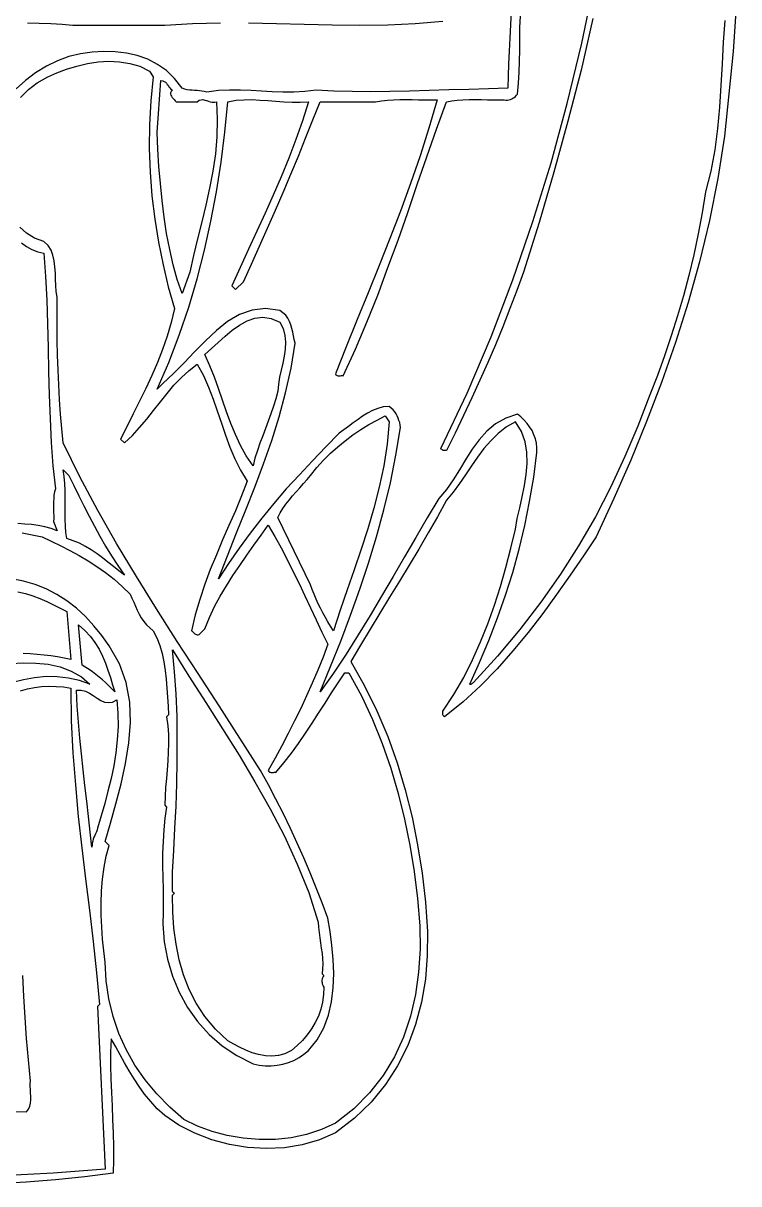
# Model space of a CAD drawing. Extents: x 0.1 to 15, y 0.1 to 19.2.
# Drawn here: x 9.81 to 14.92, y 0.14 to 8.44 of the extents above; entities that cross this region are included whole.
import ezdxf

# ---------------------------------------------------------------- set-up
doc = ezdxf.new("R2010")
doc.units = 0
doc.layers.add('1', color=7, linetype='Continuous')

msp = doc.modelspace()

# ---------------------------------------------------------------- linework, layer by layer
for points in [[(14.922, 8.847), (14.883, 8.236), (14.821, 7.63), (14.773, 7.326), (14.713, 7.026), (14.642, 6.731), (14.561, 6.44), (14.47, 6.154), (14.371, 5.87), (14.264, 5.59), (14.15, 5.313), (14.029, 5.039), (13.904, 4.767), (13.812, 4.63), (13.718, 4.492), (13.621, 4.354), (13.522, 4.217), (13.418, 4.082), (13.309, 3.951), (13.196, 3.823), (13.077, 3.702), (12.953, 3.587), (12.821, 3.479), (12.817, 3.482), (12.814, 3.485), (12.811, 3.488), (12.809, 3.493), (12.809, 3.497), (12.808, 3.503), (12.808, 3.508), (12.808, 3.514), (12.808, 3.52), (12.886, 3.639), (12.958, 3.761), (13.021, 3.887), (13.078, 4.015), (13.13, 4.145), (13.176, 4.278), (13.219, 4.412), (13.257, 4.547), (13.294, 4.684), (13.328, 4.821), (13.34, 4.896), (13.357, 4.973), (13.375, 5.052), (13.391, 5.132), (13.404, 5.212), (13.41, 5.291), (13.409, 5.37), (13.397, 5.446), (13.37, 5.519), (13.328, 5.589), (13.262, 5.551), (13.203, 5.505), (13.15, 5.453), (13.101, 5.397), (13.056, 5.336), (13.013, 5.273), (12.97, 5.21), (12.928, 5.147), (12.882, 5.085), (12.835, 5.027), (12.77, 4.91), (12.703, 4.794), (12.636, 4.679), (12.567, 4.564), (12.498, 4.449), (12.428, 4.335), (12.358, 4.22), (12.289, 4.106), (12.22, 3.991), (12.15, 3.876), (12.249, 3.702), (12.337, 3.522), (12.414, 3.339), (12.482, 3.15), (12.54, 2.958), (12.589, 2.763), (12.628, 2.564), (12.66, 2.361), (12.683, 2.154), (12.698, 1.945), (12.697, 1.773), (12.684, 1.604), (12.656, 1.44), (12.613, 1.281), (12.557, 1.13), (12.485, 0.986), (12.398, 0.851), (12.295, 0.725), (12.176, 0.61), (12.041, 0.506), (11.926, 0.456), (11.803, 0.421), (11.676, 0.4), (11.545, 0.394), (11.413, 0.402), (11.283, 0.423), (11.157, 0.457), (11.036, 0.503), (10.923, 0.561), (10.821, 0.63), (10.768, 0.678), (10.721, 0.729), (10.678, 0.782), (10.639, 0.837), (10.602, 0.892), (10.568, 0.949), (10.535, 1.006), (10.503, 1.064), (10.471, 1.121), (10.438, 1.178), (10.434, 1.083), (10.434, 0.988), (10.437, 0.892), (10.44, 0.795), (10.445, 0.698), (10.449, 0.601), (10.452, 0.504), (10.455, 0.408), (10.455, 0.313), (10.452, 0.219), (10.25, 0.191), (10.042, 0.171), (9.832, 0.154), (9.619, 0.142)], [(13.879, 8.47), (13.795, 8.101), (13.702, 7.736), (13.602, 7.373), (13.495, 7.013), (13.383, 6.657), (13.336, 6.526), (13.287, 6.397), (13.236, 6.267), (13.183, 6.139), (13.129, 6.012), (13.072, 5.886), (13.015, 5.759), (12.956, 5.633), (12.896, 5.508), (12.835, 5.383), (12.829, 5.383), (12.823, 5.383), (12.818, 5.383), (12.812, 5.384), (12.808, 5.385), (12.803, 5.386), (12.8, 5.389), (12.797, 5.392), (12.794, 5.397), (12.981, 5.793), (13.153, 6.196), (13.309, 6.604), (13.452, 7.019), (13.581, 7.439), (13.696, 7.864), (13.8, 8.295), (13.891, 8.731)]]:
    msp.add_lwpolyline(points)
at = {"layer": '1'}
for points in [[(13.297, 8.522), (13.291, 8.426), (13.286, 8.332), (13.281, 8.238), (13.278, 8.147), (13.274, 8.059), (13.273, 7.972), (13.135, 7.969), (12.994, 7.964), (12.852, 7.96), (12.711, 7.955), (12.57, 7.952), (12.43, 7.949), (12.293, 7.947), (12.16, 7.948), (12.029, 7.952), (11.904, 7.958), (11.821, 7.948), (11.743, 7.944), (11.665, 7.944), (11.589, 7.947), (11.513, 7.952), (11.438, 7.956), (11.362, 7.959), (11.284, 7.959), (11.205, 7.955), (11.123, 7.945), (11.104, 7.949), (11.087, 7.952), (11.069, 7.953), (11.052, 7.955), (11.035, 7.956), (11.017, 7.958), (11, 7.959), (10.982, 7.962), (10.964, 7.966), (10.945, 7.972), (10.892, 8.041), (10.834, 8.098), (10.769, 8.143), (10.7, 8.179), (10.625, 8.206), (10.548, 8.223), (10.468, 8.232), (10.386, 8.235), (10.303, 8.23), (10.219, 8.219), (10.137, 8.198), (10.056, 8.168), (9.976, 8.129), (9.899, 8.083), (9.827, 8.028), (9.759, 7.967)], [(14.822, 8.457), (14.811, 8.301), (14.803, 8.146), (14.794, 7.991), (14.785, 7.837), (14.771, 7.684), (14.751, 7.531), (14.723, 7.38), (14.684, 7.232), (14.66, 7.081), (14.631, 6.931), (14.6, 6.782), (14.565, 6.635), (14.526, 6.489), (14.485, 6.345), (14.44, 6.202), (14.392, 6.06), (14.341, 5.92), (14.287, 5.78), (14.202, 5.558), (14.109, 5.339), (14.008, 5.123), (13.898, 4.91), (13.778, 4.702), (13.648, 4.499), (13.509, 4.299), (13.359, 4.103), (13.199, 3.912), (13.027, 3.726), (13.024, 3.723), (13.021, 3.72), (13.018, 3.717), (13.015, 3.714), (13.011, 3.712), (13.008, 3.711), (13.004, 3.711), (13, 3.712), (13.071, 3.868), (13.137, 4.026), (13.199, 4.186), (13.255, 4.348), (13.307, 4.512), (13.353, 4.679), (13.393, 4.848), (13.428, 5.019), (13.457, 5.193), (13.479, 5.369), (13.479, 5.403), (13.476, 5.435), (13.469, 5.466), (13.458, 5.496), (13.445, 5.525), (13.428, 5.552), (13.41, 5.577), (13.389, 5.601), (13.366, 5.624), (13.342, 5.643), (13.258, 5.615), (13.185, 5.573), (13.123, 5.521), (13.068, 5.459), (13.018, 5.392), (12.972, 5.32), (12.928, 5.246), (12.881, 5.174), (12.833, 5.105), (12.78, 5.041), (12.696, 4.902), (12.615, 4.762), (12.534, 4.622), (12.453, 4.482), (12.371, 4.342), (12.289, 4.203), (12.204, 4.065), (12.117, 3.928), (12.026, 3.791), (11.931, 3.657), (12.006, 3.839), (12.079, 4.021), (12.148, 4.205), (12.215, 4.391), (12.277, 4.578), (12.334, 4.767), (12.386, 4.958), (12.433, 5.152), (12.473, 5.349), (12.506, 5.547), (12.503, 5.565), (12.5, 5.582), (12.494, 5.598), (12.489, 5.614), (12.482, 5.63), (12.474, 5.645), (12.464, 5.66), (12.453, 5.673), (12.44, 5.686), (12.424, 5.698), (12.382, 5.694), (12.343, 5.684), (12.305, 5.669), (12.269, 5.65), (12.235, 5.629), (12.202, 5.605), (12.168, 5.58), (12.135, 5.555), (12.101, 5.53), (12.068, 5.506), (11.971, 5.41), (11.876, 5.31), (11.783, 5.21), (11.69, 5.108), (11.601, 5.005), (11.515, 4.899), (11.432, 4.793), (11.352, 4.685), (11.276, 4.576), (11.205, 4.465), (11.269, 4.63), (11.335, 4.794), (11.401, 4.958), (11.466, 5.122), (11.528, 5.287), (11.586, 5.455), (11.639, 5.624), (11.685, 5.796), (11.724, 5.971), (11.753, 6.15), (11.747, 6.176), (11.741, 6.202), (11.736, 6.229), (11.73, 6.255), (11.722, 6.281), (11.713, 6.306), (11.701, 6.328), (11.686, 6.35), (11.666, 6.368), (11.643, 6.383), (11.541, 6.398), (11.445, 6.387), (11.355, 6.355), (11.27, 6.304), (11.19, 6.241), (11.112, 6.168), (11.035, 6.089), (10.96, 6.01), (10.885, 5.933), (10.808, 5.863), (10.767, 5.821), (10.85, 6.013), (10.925, 6.208), (10.993, 6.407), (11.053, 6.609), (11.105, 6.814), (11.151, 7.021), (11.19, 7.232), (11.224, 7.444), (11.251, 7.659), (11.273, 7.876), (11.331, 7.886), (11.387, 7.89), (11.445, 7.891), (11.501, 7.888), (11.558, 7.884), (11.615, 7.879), (11.672, 7.875), (11.731, 7.872), (11.789, 7.872), (11.849, 7.876), (11.805, 7.74), (11.757, 7.606), (11.707, 7.473), (11.653, 7.34), (11.597, 7.209), (11.539, 7.079), (11.48, 6.95), (11.42, 6.821), (11.36, 6.69), (11.301, 6.561), (11.328, 6.534), (11.383, 6.589), (11.441, 6.716), (11.499, 6.844), (11.556, 6.971), (11.613, 7.1), (11.667, 7.228), (11.722, 7.357), (11.776, 7.486), (11.828, 7.616), (11.88, 7.746), (11.931, 7.876), (11.967, 7.876), (12.004, 7.876), (12.042, 7.876), (12.083, 7.876), (12.124, 7.876), (12.165, 7.876), (12.206, 7.876), (12.247, 7.876), (12.288, 7.876), (12.328, 7.876), (12.37, 7.882), (12.413, 7.886), (12.456, 7.889), (12.5, 7.891), (12.544, 7.891), (12.589, 7.891), (12.633, 7.89), (12.678, 7.889), (12.722, 7.889), (12.767, 7.89), (12.708, 7.688), (12.645, 7.488), (12.577, 7.291), (12.505, 7.094), (12.43, 6.899), (12.353, 6.705), (12.274, 6.511), (12.196, 6.319), (12.118, 6.125), (12.041, 5.931), (12.044, 5.925), (12.048, 5.921), (12.053, 5.918), (12.059, 5.916), (12.065, 5.916), (12.071, 5.916), (12.077, 5.917), (12.083, 5.918), (12.089, 5.918), (12.095, 5.917), (12.184, 6.107), (12.266, 6.3), (12.343, 6.494), (12.416, 6.69), (12.488, 6.887), (12.557, 7.085), (12.625, 7.284), (12.694, 7.482), (12.763, 7.679), (12.835, 7.876), (12.872, 7.882), (12.911, 7.886), (12.952, 7.889), (12.995, 7.891), (13.04, 7.891), (13.083, 7.891), (13.126, 7.89), (13.168, 7.889), (13.208, 7.889), (13.246, 7.89), (13.258, 7.888), (13.269, 7.888), (13.28, 7.889), (13.291, 7.892), (13.3, 7.896), (13.309, 7.901), (13.318, 7.907), (13.327, 7.914), (13.334, 7.922), (13.342, 7.931), (13.349, 8.008), (13.353, 8.086), (13.355, 8.166), (13.357, 8.245), (13.357, 8.326), (13.359, 8.407), (13.362, 8.488)], [(9.841, 8.44), (9.925, 8.437), (10.008, 8.434), (10.088, 8.429), (10.164, 8.424), (10.229, 8.424), (10.294, 8.424), (10.358, 8.424), (10.422, 8.424), (10.487, 8.424), (10.551, 8.424), (10.617, 8.424), (10.684, 8.424), (10.751, 8.424), (10.821, 8.424), (11.02, 8.435), (11.22, 8.44)], [(11.419, 8.439), (11.619, 8.435), (11.818, 8.43), (12.017, 8.426), (12.215, 8.424), (12.414, 8.426), (12.611, 8.435), (12.808, 8.452)], [(9.792, 7.905), (9.847, 7.963), (9.911, 8.012), (9.986, 8.054), (10.051, 8.083), (10.12, 8.108), (10.194, 8.13), (10.269, 8.148), (10.345, 8.16), (10.422, 8.165), (10.499, 8.162), (10.573, 8.15), (10.644, 8.129), (10.712, 8.095), (10.739, 8.054)], [(10.739, 8.054), (10.721, 7.883), (10.712, 7.712), (10.711, 7.541), (10.717, 7.372), (10.73, 7.203), (10.75, 7.036), (10.776, 6.872), (10.809, 6.71), (10.846, 6.552), (10.89, 6.397), (10.867, 6.297), (10.839, 6.2), (10.806, 6.104), (10.769, 6.011), (10.729, 5.918), (10.686, 5.827), (10.642, 5.736), (10.597, 5.646), (10.552, 5.556), (10.506, 5.465), (10.534, 5.438), (10.59, 5.49), (10.642, 5.547), (10.693, 5.607), (10.742, 5.668), (10.79, 5.73), (10.838, 5.791), (10.887, 5.849), (10.94, 5.904), (10.995, 5.955), (11.054, 6), (11.098, 5.919), (11.135, 5.836), (11.167, 5.751), (11.197, 5.666), (11.226, 5.579), (11.255, 5.493), (11.286, 5.408), (11.321, 5.324), (11.363, 5.243), (11.41, 5.164), (11.369, 5.058), (11.326, 4.952), (11.28, 4.848), (11.235, 4.744), (11.19, 4.638), (11.147, 4.533), (11.107, 4.427), (11.071, 4.318), (11.039, 4.208), (11.013, 4.095), (11.018, 4.091), (11.023, 4.086), (11.028, 4.082), (11.032, 4.077), (11.037, 4.073), (11.042, 4.07), (11.048, 4.067), (11.054, 4.066), (11.06, 4.066), (11.068, 4.068), (11.109, 4.109), (11.141, 4.189), (11.178, 4.267), (11.218, 4.342), (11.262, 4.416), (11.309, 4.49), (11.357, 4.562), (11.408, 4.634), (11.459, 4.706), (11.511, 4.777), (11.561, 4.849), (11.608, 4.769), (11.654, 4.687), (11.697, 4.603), (11.74, 4.517), (11.781, 4.432), (11.822, 4.345), (11.863, 4.258), (11.903, 4.172), (11.944, 4.085), (11.986, 4), (11.952, 3.905), (11.915, 3.813), (11.875, 3.721), (11.835, 3.63), (11.793, 3.54), (11.749, 3.45), (11.703, 3.361), (11.657, 3.272), (11.61, 3.184), (11.561, 3.095), (11.565, 3.089), (11.569, 3.085), (11.574, 3.083), (11.579, 3.081), (11.585, 3.081), (11.592, 3.081), (11.598, 3.082), (11.604, 3.083), (11.61, 3.083), (11.616, 3.082), (11.672, 3.15), (11.726, 3.22), (11.777, 3.29), (11.826, 3.362), (11.874, 3.434), (11.92, 3.505), (11.967, 3.578), (12.013, 3.65), (12.06, 3.722), (12.109, 3.794), (12.136, 3.794), (12.226, 3.629), (12.305, 3.46), (12.375, 3.288), (12.437, 3.112), (12.49, 2.932), (12.535, 2.749), (12.573, 2.562), (12.603, 2.373), (12.626, 2.181), (12.643, 1.986), (12.645, 1.818), (12.635, 1.654), (12.613, 1.494), (12.577, 1.339), (12.527, 1.19), (12.462, 1.049), (12.382, 0.916), (12.285, 0.791), (12.172, 0.678), (12.041, 0.575), (11.941, 0.529), (11.835, 0.494), (11.725, 0.47), (11.612, 0.458), (11.496, 0.458), (11.381, 0.467), (11.268, 0.487), (11.16, 0.516), (11.055, 0.554), (10.958, 0.602), (10.857, 0.69), (10.764, 0.784), (10.681, 0.884), (10.608, 0.989), (10.546, 1.101), (10.494, 1.216), (10.452, 1.338), (10.422, 1.463), (10.404, 1.592), (10.397, 1.726), (10.386, 1.807), (10.377, 1.89), (10.371, 1.976), (10.367, 2.062), (10.367, 2.148), (10.37, 2.235), (10.377, 2.32), (10.388, 2.404), (10.404, 2.484), (10.424, 2.561), (10.397, 2.589), (10.433, 2.72), (10.471, 2.857), (10.509, 3), (10.541, 3.146), (10.565, 3.293), (10.576, 3.44), (10.571, 3.585), (10.547, 3.726), (10.499, 3.859), (10.424, 3.986), (10.372, 4.061), (10.315, 4.131), (10.255, 4.196), (10.19, 4.255), (10.123, 4.309), (10.051, 4.355), (9.975, 4.394), (9.896, 4.426), (9.812, 4.45), (9.726, 4.465)], [(10.876, 7.958), (10.868, 7.95), (10.863, 7.94), (10.863, 7.932), (10.864, 7.923), (10.869, 7.915), (10.875, 7.906), (10.881, 7.898), (10.889, 7.891), (10.897, 7.883), (10.904, 7.876), (10.919, 7.876), (10.935, 7.876), (10.952, 7.876), (10.969, 7.876), (10.986, 7.876), (11.001, 7.876), (11.017, 7.876), (11.03, 7.876), (11.043, 7.876), (11.054, 7.876), (11.068, 7.886), (11.081, 7.89), (11.094, 7.891), (11.107, 7.888), (11.119, 7.884), (11.133, 7.879), (11.147, 7.875), (11.16, 7.872), (11.176, 7.872), (11.191, 7.876), (11.197, 7.751), (11.194, 7.626), (11.183, 7.503), (11.165, 7.38), (11.142, 7.259), (11.115, 7.137), (11.086, 7.017), (11.056, 6.897), (11.027, 6.777), (11, 6.657), (10.945, 6.506), (10.91, 6.605), (10.881, 6.709), (10.857, 6.819), (10.835, 6.933), (10.817, 7.05), (10.803, 7.17), (10.791, 7.291), (10.78, 7.414), (10.773, 7.536), (10.767, 7.657), (10.794, 8.027), (10.807, 8.025), (10.817, 8.021), (10.826, 8.015), (10.833, 8.008), (10.839, 8), (10.845, 7.993), (10.851, 7.983), (10.858, 7.975), (10.866, 7.966), (10.876, 7.958)], [(9.803, 4.794), (9.945, 4.767), (10.011, 4.735), (10.078, 4.702), (10.144, 4.668), (10.209, 4.633), (10.274, 4.595), (10.337, 4.553), (10.398, 4.51), (10.459, 4.463), (10.517, 4.411), (10.575, 4.356), (10.587, 4.327), (10.6, 4.299), (10.612, 4.27), (10.625, 4.241), (10.639, 4.214), (10.654, 4.186), (10.672, 4.16), (10.691, 4.136), (10.714, 4.115), (10.739, 4.095), (10.766, 4.044), (10.787, 3.99), (10.803, 3.933), (10.815, 3.873), (10.825, 3.811), (10.832, 3.749), (10.837, 3.684), (10.84, 3.62), (10.845, 3.556), (10.849, 3.493), (10.835, 3.479), (10.844, 3.416), (10.848, 3.353), (10.849, 3.29), (10.847, 3.227), (10.844, 3.164), (10.839, 3.101), (10.833, 3.038), (10.828, 2.975), (10.824, 2.912), (10.821, 2.849), (10.835, 2.835), (10.822, 2.755), (10.814, 2.673), (10.809, 2.589), (10.806, 2.504), (10.806, 2.417), (10.807, 2.331), (10.809, 2.246), (10.809, 2.161), (10.809, 2.079), (10.808, 2), (10.818, 1.872), (10.841, 1.747), (10.876, 1.627), (10.924, 1.511), (10.984, 1.403), (11.055, 1.303), (11.138, 1.21), (11.232, 1.129), (11.337, 1.058), (11.452, 1), (11.495, 0.99), (11.538, 0.986), (11.582, 0.985), (11.624, 0.989), (11.665, 0.997), (11.705, 1.009), (11.744, 1.024), (11.781, 1.044), (11.816, 1.068), (11.849, 1.095), (11.91, 1.172), (11.957, 1.256), (11.991, 1.347), (12.013, 1.443), (12.025, 1.542), (12.029, 1.644), (12.025, 1.746), (12.016, 1.847), (12.002, 1.946), (11.986, 2.041), (11.946, 2.149), (11.904, 2.257), (11.86, 2.365), (11.815, 2.471), (11.768, 2.577), (11.72, 2.682), (11.669, 2.786), (11.616, 2.89), (11.562, 2.994), (11.506, 3.095), (11.359, 3.327), (11.21, 3.559), (11.06, 3.789), (10.91, 4.019), (10.763, 4.251), (10.619, 4.483), (10.478, 4.718), (10.343, 4.955), (10.215, 5.195), (10.095, 5.438), (10.086, 5.54), (10.077, 5.643), (10.07, 5.748), (10.065, 5.853), (10.059, 5.958), (10.056, 6.064), (10.053, 6.169), (10.053, 6.273), (10.053, 6.377), (10.054, 6.479), (10.047, 6.52), (10.043, 6.563), (10.041, 6.607), (10.04, 6.651), (10.037, 6.695), (10.032, 6.738), (10.023, 6.778), (10.009, 6.815), (9.988, 6.848), (9.958, 6.876), (9.892, 6.901), (9.835, 6.936), (9.786, 6.979)], [(9.797, 6.868), (9.833, 6.84), (9.872, 6.819), (9.914, 6.803), (9.958, 6.794), (9.97, 6.627), (9.979, 6.458), (9.984, 6.289), (9.988, 6.119), (9.992, 5.948), (9.996, 5.778), (10.002, 5.609), (10.011, 5.44), (10.023, 5.273), (10.041, 5.109), (10.035, 5.088), (10.03, 5.064), (10.028, 5.04), (10.026, 5.015), (10.026, 4.989), (10.026, 4.964), (10.027, 4.94), (10.028, 4.917), (10.028, 4.896), (10.027, 4.876), (10.054, 4.808), (10.011, 4.825), (9.965, 4.838), (9.918, 4.846), (9.87, 4.853), (9.821, 4.857), (9.772, 4.861)], [(11.643, 6.301), (11.667, 6.254), (11.68, 6.206), (11.684, 6.157), (11.682, 6.107), (11.675, 6.058), (11.665, 6.007), (11.653, 5.958), (11.642, 5.907), (11.634, 5.857), (11.63, 5.808), (11.615, 5.753), (11.598, 5.699), (11.58, 5.646), (11.56, 5.593), (11.541, 5.541), (11.521, 5.488), (11.501, 5.435), (11.483, 5.382), (11.466, 5.328), (11.452, 5.273), (11.404, 5.345), (11.363, 5.419), (11.326, 5.497), (11.293, 5.577), (11.263, 5.659), (11.234, 5.742), (11.206, 5.825), (11.176, 5.907), (11.144, 5.988), (11.109, 6.068), (11.156, 6.111), (11.204, 6.156), (11.253, 6.201), (11.303, 6.243), (11.356, 6.279), (11.41, 6.309), (11.465, 6.328), (11.523, 6.335), (11.582, 6.327), (11.643, 6.301)], [(12.424, 5.589), (12.41, 5.428), (12.386, 5.273), (12.354, 5.12), (12.315, 4.97), (12.272, 4.822), (12.225, 4.677), (12.175, 4.531), (12.125, 4.386), (12.075, 4.242), (12.027, 4.095), (12.006, 4.127), (11.987, 4.158), (11.969, 4.19), (11.951, 4.223), (11.934, 4.255), (11.918, 4.288), (11.903, 4.321), (11.888, 4.356), (11.875, 4.39), (11.863, 4.424), (11.63, 4.904), (11.646, 4.937), (11.665, 4.969), (11.687, 5), (11.71, 5.029), (11.735, 5.059), (11.761, 5.088), (11.787, 5.117), (11.813, 5.146), (11.839, 5.175), (11.863, 5.205), (11.908, 5.261), (11.955, 5.313), (12.005, 5.363), (12.057, 5.41), (12.111, 5.453), (12.166, 5.494), (12.222, 5.533), (12.279, 5.568), (12.338, 5.601), (12.397, 5.63), (12.424, 5.589)], [(10.136, 5.205), (10.172, 5.132), (10.208, 5.059), (10.244, 4.987), (10.281, 4.914), (10.319, 4.842), (10.358, 4.771), (10.398, 4.7), (10.441, 4.63), (10.487, 4.561), (10.534, 4.493), (10.494, 4.523), (10.456, 4.554), (10.416, 4.585), (10.377, 4.616), (10.338, 4.644), (10.297, 4.672), (10.255, 4.697), (10.213, 4.72), (10.168, 4.738), (10.123, 4.753), (10.116, 4.797), (10.112, 4.843), (10.109, 4.891), (10.109, 4.941), (10.109, 4.993), (10.109, 5.045), (10.109, 5.097), (10.107, 5.148), (10.102, 5.198), (10.095, 5.246), (10.136, 5.205)], [(9.773, 4.373), (9.827, 4.36), (9.878, 4.345), (9.928, 4.326), (9.978, 4.304), (10.027, 4.281), (10.075, 4.257), (10.123, 4.232)], [(10.123, 4.232), (10.15, 3.89), (10.103, 3.899), (10.056, 3.908), (10.007, 3.916), (9.959, 3.921), (9.91, 3.926), (9.861, 3.929), (9.81, 3.932)], [(10.465, 3.657), (10.444, 3.68), (10.422, 3.702), (10.399, 3.724), (10.376, 3.744), (10.353, 3.763), (10.33, 3.782), (10.306, 3.8), (10.282, 3.817), (10.257, 3.833), (10.232, 3.849), (10.205, 4.136), (10.25, 4.097), (10.29, 4.054), (10.323, 4.01), (10.352, 3.963), (10.376, 3.914), (10.398, 3.864), (10.416, 3.813), (10.434, 3.761), (10.449, 3.709), (10.465, 3.657)], [(11.917, 2.013), (11.92, 1.976), (11.924, 1.938), (11.929, 1.9), (11.934, 1.863), (11.94, 1.826), (11.945, 1.789), (11.948, 1.752), (11.95, 1.715), (11.949, 1.679), (11.945, 1.643), (11.958, 1.63), (11.952, 1.623), (11.948, 1.615), (11.946, 1.607), (11.944, 1.598), (11.944, 1.589), (11.945, 1.58), (11.947, 1.571), (11.95, 1.562), (11.954, 1.554), (11.958, 1.547), (11.956, 1.494), (11.948, 1.44), (11.936, 1.39), (11.919, 1.341), (11.897, 1.294), (11.87, 1.25), (11.84, 1.207), (11.806, 1.167), (11.767, 1.13), (11.726, 1.095), (11.68, 1.072), (11.634, 1.059), (11.587, 1.054), (11.54, 1.057), (11.492, 1.065), (11.446, 1.079), (11.4, 1.097), (11.356, 1.119), (11.314, 1.141), (11.273, 1.164), (11.184, 1.248), (11.109, 1.337), (11.047, 1.432), (10.995, 1.531), (10.955, 1.635), (10.924, 1.743), (10.902, 1.854), (10.887, 1.969), (10.879, 2.085), (10.876, 2.205), (10.89, 2.219), (10.886, 2.221), (10.882, 2.225), (10.88, 2.228), (10.878, 2.232), (10.877, 2.237), (10.876, 2.243), (10.876, 2.248), (10.876, 2.254), (10.876, 2.26), (10.876, 2.267), (10.876, 2.275), (10.876, 2.285), (10.876, 2.297), (10.876, 2.308), (10.876, 2.321), (10.876, 2.333), (10.876, 2.345), (10.876, 2.358), (10.876, 2.369), (10.886, 2.525), (10.894, 2.683), (10.902, 2.842), (10.907, 3.002), (10.91, 3.162), (10.911, 3.323), (10.909, 3.483), (10.902, 3.643), (10.892, 3.802), (10.876, 3.958), (10.994, 3.77), (11.114, 3.582), (11.234, 3.393), (11.352, 3.205), (11.466, 3.015), (11.575, 2.822), (11.676, 2.626), (11.768, 2.427), (11.85, 2.223), (11.917, 2.013)], [(10.287, 3.712), (10.213, 3.739), (10.135, 3.756), (10.054, 3.766), (9.974, 3.767), (9.892, 3.759), (9.812, 3.745), (9.734, 3.725), (9.659, 3.698), (9.587, 3.666), (9.52, 3.63), (9.479, 3.808), (9.553, 3.83), (9.636, 3.847), (9.722, 3.86), (9.811, 3.866), (9.901, 3.864), (9.989, 3.855), (10.074, 3.836), (10.154, 3.806), (10.226, 3.765), (10.287, 3.712)], [(9.792, 3.666), (9.841, 3.679), (9.891, 3.69), (9.942, 3.696), (9.994, 3.699), (10.046, 3.697), (10.098, 3.693), (10.15, 3.684), (10.154, 3.452), (10.166, 3.222), (10.183, 2.994), (10.204, 2.768), (10.229, 2.544), (10.255, 2.321), (10.283, 2.097), (10.309, 1.874), (10.334, 1.649), (10.356, 1.424), (10.342, 1.41), (10.397, 0.246), (10.21, 0.232), (10.025, 0.219), (9.841, 0.208), (9.658, 0.199)], [(10.479, 3.602), (10.487, 3.505), (10.488, 3.41), (10.482, 3.316), (10.471, 3.223), (10.457, 3.13), (10.438, 3.039), (10.416, 2.949), (10.393, 2.86), (10.368, 2.772), (10.342, 2.684), (10.338, 2.671), (10.333, 2.658), (10.327, 2.644), (10.321, 2.631), (10.316, 2.619), (10.311, 2.605), (10.307, 2.591), (10.303, 2.577), (10.302, 2.563), (10.301, 2.547), (10.289, 2.656), (10.277, 2.767), (10.264, 2.877), (10.251, 2.989), (10.238, 3.101), (10.226, 3.214), (10.215, 3.327), (10.205, 3.441), (10.197, 3.556), (10.191, 3.671), (10.224, 3.671), (10.255, 3.663), (10.284, 3.648), (10.311, 3.631), (10.339, 3.613), (10.365, 3.597), (10.392, 3.585), (10.42, 3.581), (10.449, 3.585), (10.479, 3.602)], [(9.612, 0.659), (9.835, 0.657), (9.848, 0.675), (9.857, 0.696), (9.862, 0.719), (9.864, 0.742), (9.864, 0.767), (9.863, 0.791), (9.862, 0.815), (9.861, 0.838), (9.861, 0.858), (9.863, 0.876), (9.847, 1.029), (9.834, 1.18), (9.824, 1.331), (9.815, 1.481), (9.808, 1.63)]]:
    msp.add_lwpolyline(points, dxfattribs=at)

doc.saveas('drawing.dxf')
